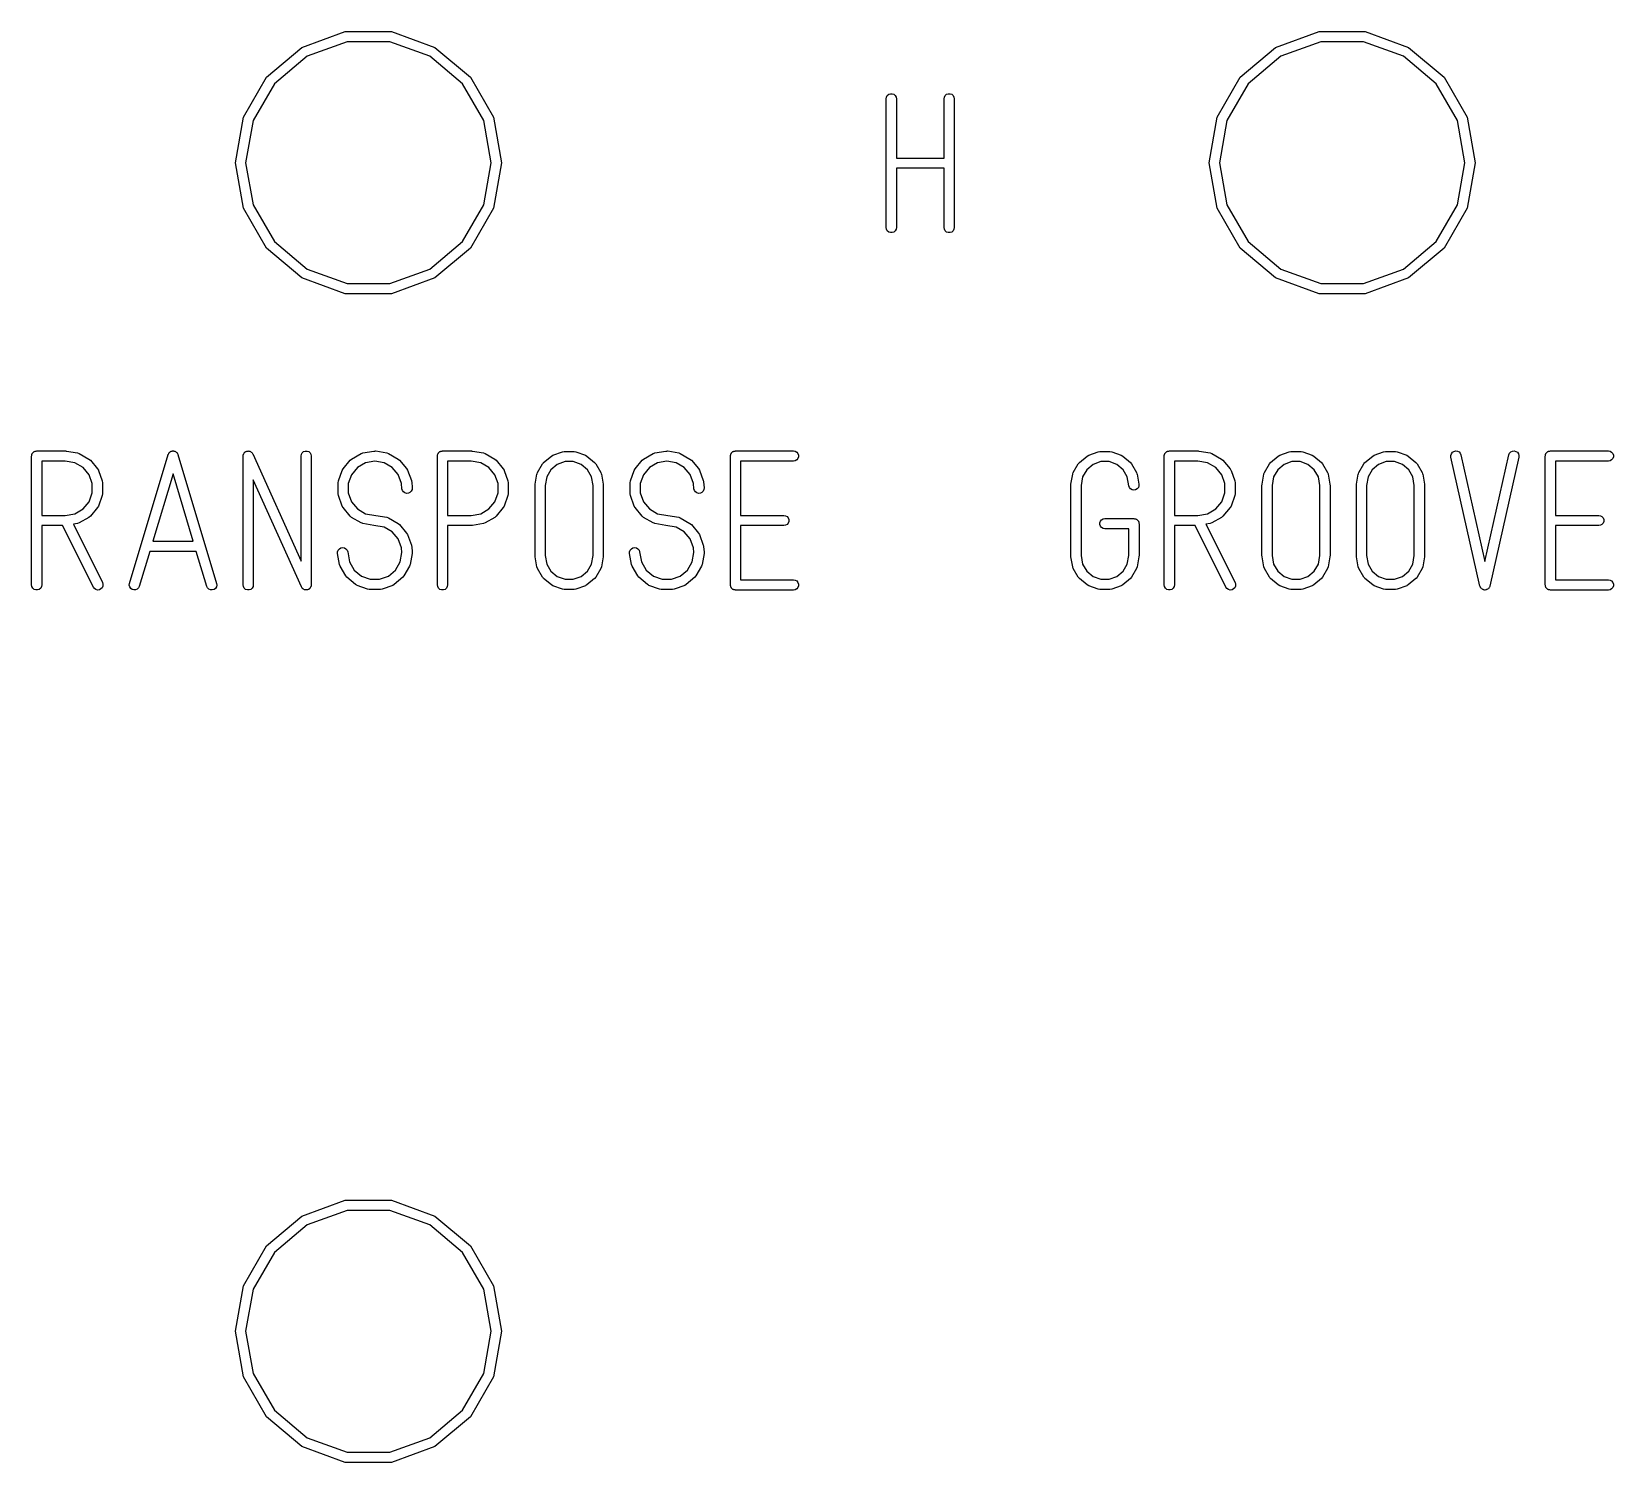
# Model space of a CAD drawing. Extents: x 10 to 493, y -203 to -71.
# Drawn here: x 225.82 to 256.77, y -166.39 to -138.41 of the extents above; entities that cross this region are included whole.
import ezdxf

# ---------------------------------------------------------------- set-up
doc = ezdxf.new("R2010")
doc.units = 0
doc.header["$MEASUREMENT"] = 0
doc.layers.add('BLACK', color=7, linetype='CONTINUOUS')

msp = doc.modelspace()

# ---------------------------------------------------------------- linework, layer by layer
at = {"layer": 'Black'}
for p, q in [((231.109, -138.716), (231.958, -138.407)), ((231.993, -138.604), (231.209, -138.889)), ((231.958, -138.407), (232.862, -138.407)), ((232.827, -138.604), (231.993, -138.604)), ((233.611, -138.889), (232.827, -138.604)), ((232.862, -138.407), (233.711, -138.716)), ((250.159, -138.716), (251.008, -138.407)), ((251.043, -138.604), (250.259, -138.889)), ((251.008, -138.407), (251.912, -138.407)), ((251.877, -138.604), (251.043, -138.604)), ((252.661, -138.889), (251.877, -138.604)), ((251.912, -138.407), (252.761, -138.716)), ((230.416, -139.297), (231.109, -138.716)), ((231.209, -138.889), (230.57, -139.426)), ((234.25, -139.426), (233.611, -138.889)), ((233.711, -138.716), (234.404, -139.297)), ((249.466, -139.297), (250.159, -138.716)), ((250.259, -138.889), (249.62, -139.426)), ((253.3, -139.426), (252.661, -138.889)), ((252.761, -138.716), (253.454, -139.297)), ((229.965, -140.08), (230.416, -139.297)), ((230.57, -139.426), (230.152, -140.148)), ((234.668, -140.148), (234.25, -139.426)), ((234.404, -139.297), (234.855, -140.08)), ((249.015, -140.08), (249.466, -139.297)), ((249.62, -139.426), (249.202, -140.148)), ((253.718, -140.148), (253.3, -139.426)), ((253.454, -139.297), (253.905, -140.08)), ((242.538, -139.72), (242.544, -139.686)), ((242.538, -142.24), (242.538, -139.72)), ((242.544, -139.686), (242.561, -139.656)), ((242.561, -139.656), (242.588, -139.633)), ((242.588, -139.633), (242.621, -139.622)), ((242.621, -139.622), (242.655, -139.622)), ((242.655, -139.622), (242.688, -139.633)), ((242.688, -139.633), (242.715, -139.656)), ((242.715, -139.656), (242.732, -139.686)), ((242.732, -139.686), (242.738, -139.72)), ((242.738, -139.72), (242.738, -140.88)), ((243.672, -139.72), (243.678, -139.686)), ((243.672, -140.88), (243.672, -139.72)), ((243.678, -139.686), (243.695, -139.656)), ((243.695, -139.656), (243.722, -139.633)), ((243.722, -139.633), (243.755, -139.622)), ((243.755, -139.622), (243.789, -139.622)), ((243.789, -139.622), (243.822, -139.633)), ((243.822, -139.633), (243.849, -139.656)), ((243.849, -139.656), (243.866, -139.686)), ((243.866, -139.686), (243.872, -139.72)), ((243.872, -139.72), (243.872, -142.24)), ((229.808, -140.97), (229.965, -140.08)), ((230.152, -140.148), (230.008, -140.97)), ((234.812, -140.97), (234.668, -140.148)), ((234.855, -140.08), (235.012, -140.97)), ((248.858, -140.97), (249.015, -140.08)), ((249.202, -140.148), (249.058, -140.97)), ((253.862, -140.97), (253.718, -140.148)), ((253.905, -140.08), (254.062, -140.97)), ((229.965, -141.86), (229.808, -140.97)), ((230.008, -140.97), (230.152, -141.792)), ((234.668, -141.792), (234.812, -140.97)), ((235.012, -140.97), (234.855, -141.86)), ((242.738, -140.88), (243.672, -140.88)), ((243.672, -141.08), (242.738, -141.08)), ((242.738, -141.08), (242.738, -142.24)), ((243.672, -142.24), (243.672, -141.08)), ((249.015, -141.86), (248.858, -140.97)), ((249.058, -140.97), (249.202, -141.792)), ((253.718, -141.792), (253.862, -140.97)), ((254.062, -140.97), (253.905, -141.86)), ((230.416, -142.643), (229.965, -141.86)), ((230.152, -141.792), (230.57, -142.514)), ((234.25, -142.514), (234.668, -141.792)), ((234.855, -141.86), (234.404, -142.643)), ((249.466, -142.643), (249.015, -141.86)), ((249.202, -141.792), (249.62, -142.514)), ((253.3, -142.514), (253.718, -141.792)), ((253.905, -141.86), (253.454, -142.643)), ((242.544, -142.274), (242.538, -142.24)), ((242.561, -142.304), (242.544, -142.274)), ((242.588, -142.327), (242.561, -142.304)), ((242.621, -142.338), (242.588, -142.327)), ((242.655, -142.338), (242.621, -142.338)), ((242.688, -142.327), (242.655, -142.338)), ((242.715, -142.304), (242.688, -142.327)), ((242.732, -142.274), (242.715, -142.304)), ((242.738, -142.24), (242.732, -142.274)), ((243.678, -142.274), (243.672, -142.24)), ((243.695, -142.304), (243.678, -142.274)), ((243.722, -142.327), (243.695, -142.304)), ((243.755, -142.338), (243.722, -142.327)), ((243.789, -142.338), (243.755, -142.338)), ((243.822, -142.327), (243.789, -142.338)), ((243.849, -142.304), (243.822, -142.327)), ((243.866, -142.274), (243.849, -142.304)), ((243.872, -142.24), (243.866, -142.274)), ((231.109, -143.224), (230.416, -142.643)), ((230.57, -142.514), (231.209, -143.051)), ((233.611, -143.051), (234.25, -142.514)), ((234.404, -142.643), (233.711, -143.224)), ((250.159, -143.224), (249.466, -142.643)), ((249.62, -142.514), (250.259, -143.051)), ((252.661, -143.051), (253.3, -142.514)), ((253.454, -142.643), (252.761, -143.224)), ((231.958, -143.533), (231.109, -143.224)), ((231.209, -143.051), (231.993, -143.336)), ((232.827, -143.336), (233.611, -143.051)), ((233.711, -143.224), (232.862, -143.533)), ((251.008, -143.533), (250.159, -143.224)), ((250.259, -143.051), (251.043, -143.336)), ((251.877, -143.336), (252.661, -143.051)), ((252.761, -143.224), (251.912, -143.533)), ((232.862, -143.533), (231.958, -143.533)), ((231.993, -143.336), (232.827, -143.336)), ((251.912, -143.533), (251.008, -143.533)), ((251.043, -143.336), (251.877, -143.336)), ((225.826, -146.683), (225.827, -146.675)), ((225.827, -146.675), (225.831, -146.667)), ((225.831, -146.667), (225.834, -146.659)), ((225.834, -146.659), (225.84, -146.652)), ((225.84, -146.652), (225.844, -146.645)), ((225.844, -146.645), (225.851, -146.639)), ((225.851, -146.639), (225.857, -146.632)), ((225.857, -146.632), (225.864, -146.628)), ((225.864, -146.628), (225.871, -146.622)), ((225.871, -146.622), (225.879, -146.619)), ((225.879, -146.619), (225.887, -146.615)), ((225.887, -146.615), (225.895, -146.614)), ((225.895, -146.614), (225.904, -146.611)), ((225.904, -146.611), (225.912, -146.611)), ((225.912, -146.611), (225.921, -146.609)), ((225.921, -146.609), (226.488, -146.609)), ((226.488, -146.609), (226.497, -146.611)), ((226.497, -146.611), (226.505, -146.611)), ((226.505, -146.611), (226.721, -146.649)), ((226.721, -146.649), (226.753, -146.66)), ((226.753, -146.66), (226.943, -146.77)), ((228.492, -146.68), (228.495, -146.675)), ((228.495, -146.675), (228.496, -146.669)), ((228.496, -146.669), (228.503, -146.66)), ((228.503, -146.66), (228.508, -146.649)), ((228.508, -146.649), (228.512, -146.645)), ((228.512, -146.645), (228.515, -146.64)), ((228.515, -146.64), (228.525, -146.633)), ((228.525, -146.633), (228.533, -146.625)), ((228.533, -146.625), (228.538, -146.623)), ((228.538, -146.623), (228.543, -146.62)), ((228.543, -146.62), (228.554, -146.616)), ((228.554, -146.616), (228.565, -146.612)), ((228.565, -146.612), (228.571, -146.611)), ((228.571, -146.611), (228.576, -146.61)), ((228.576, -146.61), (228.588, -146.61)), ((228.588, -146.61), (228.6, -146.61)), ((228.6, -146.61), (228.605, -146.611)), ((228.605, -146.611), (228.611, -146.612)), ((228.611, -146.612), (228.622, -146.616)), ((228.622, -146.616), (228.633, -146.62)), ((228.633, -146.62), (228.638, -146.623)), ((228.638, -146.623), (228.643, -146.625)), ((228.643, -146.625), (228.651, -146.633)), ((228.651, -146.633), (228.661, -146.64)), ((228.661, -146.64), (228.664, -146.645)), ((228.664, -146.645), (228.668, -146.649)), ((228.668, -146.649), (228.673, -146.66)), ((228.673, -146.66), (228.68, -146.669)), ((228.68, -146.669), (228.681, -146.675)), ((228.681, -146.675), (228.684, -146.68)), ((229.962, -146.682), (229.963, -146.678)), ((229.963, -146.678), (229.964, -146.675)), ((229.964, -146.675), (229.971, -146.663)), ((229.971, -146.663), (229.977, -146.651)), ((229.977, -146.651), (229.98, -146.648)), ((229.98, -146.648), (229.981, -146.645)), ((229.981, -146.645), (229.992, -146.636)), ((229.992, -146.636), (230.002, -146.626)), ((230.002, -146.626), (230.005, -146.625)), ((230.005, -146.625), (230.008, -146.622)), ((230.008, -146.622), (230.021, -146.618)), ((230.021, -146.618), (230.033, -146.612)), ((230.033, -146.612), (230.037, -146.612)), ((230.037, -146.612), (230.041, -146.611)), ((230.041, -146.611), (230.054, -146.611)), ((230.054, -146.611), (230.068, -146.61)), ((230.068, -146.61), (230.072, -146.611)), ((230.072, -146.611), (230.075, -146.611)), ((230.075, -146.611), (230.088, -146.615)), ((230.088, -146.615), (230.101, -146.619)), ((230.101, -146.619), (230.104, -146.621)), ((230.104, -146.621), (230.108, -146.622)), ((230.108, -146.622), (230.119, -146.631)), ((230.119, -146.631), (230.13, -146.639)), ((230.13, -146.639), (230.132, -146.642)), ((230.132, -146.642), (230.135, -146.645)), ((230.135, -146.645), (230.141, -146.657)), ((230.141, -146.657), (230.149, -146.668)), ((230.149, -146.668), (231.092, -148.763)), ((231.092, -146.709), (231.098, -146.675)), ((231.098, -146.675), (231.115, -146.645)), ((231.115, -146.645), (231.142, -146.622)), ((231.142, -146.622), (231.175, -146.611)), ((231.175, -146.611), (231.209, -146.611)), ((231.209, -146.611), (231.242, -146.622)), ((231.242, -146.622), (231.269, -146.645)), ((231.269, -146.645), (231.286, -146.675)), ((231.286, -146.675), (231.292, -146.709)), ((232.081, -146.77), (232.271, -146.66)), ((232.271, -146.66), (232.287, -146.654)), ((232.287, -146.654), (232.303, -146.649)), ((232.303, -146.649), (232.518, -146.611)), ((232.518, -146.611), (232.518, -146.611)), ((232.518, -146.611), (232.518, -146.611)), ((232.518, -146.611), (232.519, -146.611)), ((232.519, -146.611), (232.535, -146.611)), ((232.535, -146.611), (232.553, -146.61)), ((232.553, -146.61), (232.768, -146.647)), ((232.768, -146.647), (232.8, -146.659)), ((232.8, -146.659), (232.989, -146.767)), ((233.764, -146.683), (233.765, -146.675)), ((233.765, -146.675), (233.769, -146.667)), ((233.769, -146.667), (233.772, -146.659)), ((233.772, -146.659), (233.778, -146.652)), ((233.778, -146.652), (233.782, -146.645)), ((233.782, -146.645), (233.789, -146.639)), ((233.789, -146.639), (233.795, -146.632)), ((233.795, -146.632), (233.802, -146.628)), ((233.802, -146.628), (233.809, -146.622)), ((233.809, -146.622), (233.817, -146.619)), ((233.817, -146.619), (233.825, -146.615)), ((233.825, -146.615), (233.833, -146.614)), ((233.833, -146.614), (233.842, -146.611)), ((233.842, -146.611), (233.85, -146.611)), ((233.85, -146.611), (233.859, -146.609)), ((233.859, -146.609), (234.426, -146.609)), ((234.426, -146.609), (234.435, -146.611)), ((234.435, -146.611), (234.443, -146.611)), ((234.443, -146.611), (234.659, -146.649)), ((234.659, -146.649), (234.691, -146.66)), ((234.691, -146.66), (234.881, -146.77)), ((236.019, -146.691), (236.204, -146.624)), ((236.204, -146.624), (236.239, -146.618)), ((236.239, -146.618), (236.435, -146.618)), ((236.435, -146.618), (236.47, -146.624)), ((236.47, -146.624), (236.655, -146.691)), ((237.793, -146.77), (237.983, -146.66)), ((237.983, -146.66), (237.999, -146.654)), ((237.999, -146.654), (238.015, -146.649)), ((238.015, -146.649), (238.23, -146.611)), ((238.23, -146.611), (238.23, -146.611)), ((238.23, -146.611), (238.23, -146.611)), ((238.23, -146.611), (238.231, -146.611)), ((238.231, -146.611), (238.247, -146.611)), ((238.247, -146.611), (238.265, -146.61)), ((238.265, -146.61), (238.48, -146.647)), ((238.48, -146.647), (238.512, -146.659)), ((238.512, -146.659), (238.701, -146.767)), ((239.497, -146.683), (239.498, -146.675)), ((239.498, -146.675), (239.502, -146.667)), ((239.502, -146.667), (239.505, -146.659)), ((239.505, -146.659), (239.511, -146.652)), ((239.511, -146.652), (239.515, -146.645)), ((239.515, -146.645), (239.522, -146.639)), ((239.522, -146.639), (239.528, -146.632)), ((239.528, -146.632), (239.535, -146.628)), ((239.535, -146.628), (239.542, -146.622)), ((239.542, -146.622), (239.55, -146.619)), ((239.55, -146.619), (239.558, -146.615)), ((239.558, -146.615), (239.566, -146.614)), ((239.566, -146.614), (239.575, -146.611)), ((239.575, -146.611), (239.583, -146.611)), ((239.583, -146.611), (239.592, -146.609)), ((239.592, -146.609), (240.726, -146.609)), ((240.726, -146.609), (240.76, -146.615)), ((240.76, -146.615), (240.79, -146.632)), ((240.79, -146.632), (240.813, -146.659)), ((240.813, -146.659), (240.824, -146.692)), ((246.501, -146.691), (246.686, -146.624)), ((246.686, -146.624), (246.721, -146.618)), ((246.721, -146.618), (246.917, -146.618)), ((246.917, -146.618), (246.952, -146.624)), ((246.952, -146.624), (247.137, -146.691)), ((247.984, -146.683), (247.985, -146.675)), ((247.985, -146.675), (247.989, -146.667)), ((247.989, -146.667), (247.992, -146.659)), ((247.992, -146.659), (247.998, -146.652)), ((247.998, -146.652), (248.002, -146.645)), ((248.002, -146.645), (248.009, -146.639)), ((248.009, -146.639), (248.015, -146.632)), ((248.015, -146.632), (248.022, -146.628)), ((248.022, -146.628), (248.029, -146.622)), ((248.029, -146.622), (248.037, -146.619)), ((248.037, -146.619), (248.045, -146.615)), ((248.045, -146.615), (248.053, -146.614)), ((248.053, -146.614), (248.062, -146.611)), ((248.062, -146.611), (248.07, -146.611)), ((248.07, -146.611), (248.079, -146.609)), ((248.079, -146.609), (248.646, -146.609)), ((248.646, -146.609), (248.655, -146.611)), ((248.655, -146.611), (248.663, -146.611)), ((248.663, -146.611), (248.879, -146.649)), ((248.879, -146.649), (248.911, -146.66)), ((248.911, -146.66), (249.101, -146.77)), ((250.239, -146.691), (250.424, -146.624)), ((250.424, -146.624), (250.459, -146.618)), ((250.459, -146.618), (250.655, -146.618)), ((250.655, -146.618), (250.69, -146.624)), ((250.69, -146.624), (250.875, -146.691)), ((252.087, -146.691), (252.272, -146.624)), ((252.272, -146.624), (252.307, -146.618)), ((252.307, -146.618), (252.503, -146.618)), ((252.503, -146.618), (252.538, -146.624)), ((252.538, -146.624), (252.723, -146.691)), ((253.587, -146.696), (253.597, -146.663)), ((253.597, -146.663), (253.618, -146.635)), ((253.618, -146.635), (253.647, -146.617)), ((253.647, -146.617), (253.681, -146.609)), ((253.681, -146.609), (253.716, -146.614)), ((253.716, -146.614), (253.747, -146.629)), ((253.747, -146.629), (253.77, -146.655)), ((253.77, -146.655), (253.784, -146.687)), ((254.722, -146.687), (254.736, -146.655)), ((254.736, -146.655), (254.759, -146.629)), ((254.759, -146.629), (254.79, -146.614)), ((254.79, -146.614), (254.825, -146.609)), ((254.825, -146.609), (254.859, -146.617)), ((254.859, -146.617), (254.888, -146.635)), ((254.888, -146.635), (254.909, -146.663)), ((254.909, -146.663), (254.919, -146.696)), ((255.439, -146.683), (255.44, -146.675)), ((255.44, -146.675), (255.444, -146.667)), ((255.444, -146.667), (255.447, -146.659)), ((255.447, -146.659), (255.453, -146.652)), ((255.453, -146.652), (255.457, -146.645)), ((255.457, -146.645), (255.464, -146.639)), ((255.464, -146.639), (255.47, -146.632)), ((255.47, -146.632), (255.477, -146.628)), ((255.477, -146.628), (255.484, -146.622)), ((255.484, -146.622), (255.492, -146.619)), ((255.492, -146.619), (255.5, -146.615)), ((255.5, -146.615), (255.508, -146.614)), ((255.508, -146.614), (255.517, -146.611)), ((255.517, -146.611), (255.525, -146.611)), ((255.525, -146.611), (255.534, -146.609)), ((255.534, -146.609), (256.668, -146.609)), ((256.668, -146.609), (256.702, -146.615)), ((256.702, -146.615), (256.732, -146.632)), ((256.732, -146.632), (256.755, -146.659)), ((256.755, -146.659), (256.766, -146.692)), ((225.821, -146.709), (225.823, -146.7)), ((225.821, -149.229), (225.821, -146.709)), ((225.823, -146.692), (225.826, -146.683)), ((225.823, -146.7), (225.823, -146.692)), ((226.021, -146.809), (226.021, -147.869)), ((226.479, -146.809), (226.021, -146.809)), ((226.669, -146.842), (226.479, -146.809)), ((226.828, -146.934), (226.669, -146.842)), ((226.946, -147.075), (226.828, -146.934)), ((226.943, -146.77), (226.97, -146.792)), ((226.97, -146.792), (227.11, -146.96)), ((227.11, -146.96), (227.127, -146.988)), ((227.127, -146.988), (227.128, -146.99)), ((227.736, -149.2), (228.492, -146.68)), ((228.684, -146.68), (229.44, -149.2)), ((229.958, -146.709), (229.96, -146.695)), ((229.958, -149.229), (229.958, -146.709)), ((229.96, -146.695), (229.962, -146.682)), ((231.092, -148.763), (231.092, -146.709)), ((231.292, -146.709), (231.292, -149.229)), ((231.896, -146.99), (231.914, -146.96)), ((231.914, -146.96), (232.054, -146.792)), ((232.054, -146.792), (232.081, -146.77)), ((232.196, -146.934), (232.078, -147.075)), ((232.355, -146.842), (232.196, -146.934)), ((232.536, -146.81), (232.355, -146.842)), ((232.716, -146.841), (232.536, -146.81)), ((232.875, -146.932), (232.716, -146.841)), ((232.993, -147.071), (232.875, -146.932)), ((232.989, -146.767), (233.016, -146.789)), ((233.016, -146.789), (233.157, -146.955)), ((233.157, -146.955), (233.174, -146.985)), ((233.174, -146.985), (233.25, -147.189)), ((233.759, -146.709), (233.761, -146.7)), ((233.759, -149.229), (233.759, -146.709)), ((233.761, -146.692), (233.764, -146.683)), ((233.761, -146.7), (233.761, -146.692)), ((233.959, -146.809), (233.959, -147.869)), ((234.417, -146.809), (233.959, -146.809)), ((234.607, -146.842), (234.417, -146.809)), ((234.766, -146.934), (234.607, -146.842)), ((234.884, -147.075), (234.766, -146.934)), ((234.881, -146.77), (234.908, -146.792)), ((234.908, -146.792), (235.048, -146.96)), ((235.048, -146.96), (235.065, -146.988)), ((235.065, -146.988), (235.066, -146.99)), ((235.718, -147.032), (235.816, -146.862)), ((235.816, -146.862), (235.832, -146.842)), ((235.832, -146.842), (235.838, -146.835)), ((235.838, -146.835), (235.989, -146.708)), ((235.98, -146.977), (235.9, -147.117)), ((236.104, -146.873), (235.98, -146.977)), ((235.989, -146.708), (236.019, -146.691)), ((236.256, -146.818), (236.104, -146.873)), ((236.418, -146.818), (236.256, -146.818)), ((236.57, -146.873), (236.418, -146.818)), ((236.694, -146.977), (236.57, -146.873)), ((236.655, -146.691), (236.656, -146.692)), ((236.656, -146.692), (236.685, -146.708)), ((236.685, -146.708), (236.836, -146.835)), ((236.774, -147.117), (236.694, -146.977)), ((236.836, -146.835), (236.836, -146.835)), ((236.836, -146.835), (236.858, -146.862)), ((236.858, -146.862), (236.956, -147.032)), ((237.608, -146.99), (237.626, -146.96)), ((237.626, -146.96), (237.766, -146.792)), ((237.766, -146.792), (237.793, -146.77)), ((237.908, -146.934), (237.79, -147.075)), ((238.067, -146.842), (237.908, -146.934)), ((238.248, -146.81), (238.067, -146.842)), ((238.428, -146.841), (238.248, -146.81)), ((238.587, -146.932), (238.428, -146.841)), ((238.705, -147.071), (238.587, -146.932)), ((238.701, -146.767), (238.728, -146.789)), ((238.728, -146.789), (238.869, -146.955)), ((238.869, -146.955), (238.886, -146.985)), ((238.886, -146.985), (238.962, -147.189)), ((239.492, -146.709), (239.494, -146.7)), ((239.492, -149.229), (239.492, -146.709)), ((239.494, -146.692), (239.497, -146.683)), ((239.494, -146.7), (239.494, -146.692)), ((240.726, -146.809), (239.692, -146.809)), ((239.692, -146.809), (239.692, -147.869)), ((240.76, -146.803), (240.726, -146.809)), ((240.79, -146.786), (240.76, -146.803)), ((240.813, -146.759), (240.79, -146.786)), ((240.824, -146.726), (240.813, -146.759)), ((240.824, -146.692), (240.824, -146.726)), ((246.2, -147.032), (246.298, -146.862)), ((246.298, -146.862), (246.314, -146.842)), ((246.314, -146.842), (246.32, -146.835)), ((246.32, -146.835), (246.471, -146.708)), ((246.462, -146.977), (246.382, -147.117)), ((246.586, -146.873), (246.462, -146.977)), ((246.471, -146.708), (246.501, -146.691)), ((246.738, -146.818), (246.586, -146.873)), ((246.9, -146.818), (246.738, -146.818)), ((247.052, -146.873), (246.9, -146.818)), ((247.176, -146.977), (247.052, -146.873)), ((247.137, -146.691), (247.138, -146.692)), ((247.138, -146.692), (247.167, -146.708)), ((247.167, -146.708), (247.318, -146.835)), ((247.256, -147.117), (247.176, -146.977)), ((247.318, -146.835), (247.318, -146.835)), ((247.318, -146.835), (247.34, -146.862)), ((247.34, -146.862), (247.438, -147.032)), ((247.979, -146.709), (247.981, -146.7)), ((247.979, -149.229), (247.979, -146.709)), ((247.981, -146.692), (247.984, -146.683)), ((247.981, -146.7), (247.981, -146.692)), ((248.179, -146.809), (248.179, -147.869)), ((248.637, -146.809), (248.179, -146.809)), ((248.827, -146.842), (248.637, -146.809)), ((248.986, -146.934), (248.827, -146.842)), ((249.104, -147.075), (248.986, -146.934)), ((249.101, -146.77), (249.128, -146.792)), ((249.128, -146.792), (249.268, -146.96)), ((249.268, -146.96), (249.285, -146.988)), ((249.285, -146.988), (249.286, -146.99)), ((249.938, -147.032), (250.036, -146.862)), ((250.036, -146.862), (250.052, -146.842)), ((250.052, -146.842), (250.058, -146.835)), ((250.058, -146.835), (250.209, -146.708)), ((250.2, -146.977), (250.12, -147.117)), ((250.324, -146.873), (250.2, -146.977)), ((250.209, -146.708), (250.239, -146.691)), ((250.476, -146.818), (250.324, -146.873)), ((250.638, -146.818), (250.476, -146.818)), ((250.79, -146.873), (250.638, -146.818)), ((250.914, -146.977), (250.79, -146.873)), ((250.875, -146.691), (250.876, -146.692)), ((250.876, -146.692), (250.905, -146.708)), ((250.905, -146.708), (251.056, -146.835)), ((250.994, -147.117), (250.914, -146.977)), ((251.056, -146.835), (251.056, -146.835)), ((251.056, -146.835), (251.078, -146.862)), ((251.078, -146.862), (251.176, -147.032)), ((251.786, -147.032), (251.884, -146.862)), ((251.884, -146.862), (251.9, -146.842)), ((251.9, -146.842), (251.906, -146.835)), ((251.906, -146.835), (252.057, -146.708)), ((252.048, -146.977), (251.968, -147.117)), ((252.172, -146.873), (252.048, -146.977)), ((252.057, -146.708), (252.087, -146.691)), ((252.324, -146.818), (252.172, -146.873)), ((252.486, -146.818), (252.324, -146.818)), ((252.638, -146.873), (252.486, -146.818)), ((252.762, -146.977), (252.638, -146.873)), ((252.723, -146.691), (252.724, -146.692)), ((252.724, -146.692), (252.753, -146.708)), ((252.753, -146.708), (252.904, -146.835)), ((252.842, -147.117), (252.762, -146.977)), ((252.904, -146.835), (252.904, -146.835)), ((252.904, -146.835), (252.926, -146.862)), ((252.926, -146.862), (253.024, -147.032)), ((253.588, -146.731), (253.587, -146.696)), ((254.155, -149.251), (253.588, -146.731)), ((253.784, -146.687), (254.253, -148.773)), ((254.253, -148.773), (254.722, -146.687)), ((254.918, -146.731), (254.351, -149.251)), ((254.919, -146.696), (254.918, -146.731)), ((255.434, -146.709), (255.436, -146.7)), ((255.434, -149.229), (255.434, -146.709)), ((255.436, -146.692), (255.439, -146.683)), ((255.436, -146.7), (255.436, -146.692)), ((256.668, -146.809), (255.634, -146.809)), ((255.634, -146.809), (255.634, -147.869)), ((256.702, -146.803), (256.668, -146.809)), ((256.732, -146.786), (256.702, -146.803)), ((256.755, -146.759), (256.732, -146.786)), ((256.766, -146.726), (256.755, -146.759)), ((256.766, -146.692), (256.766, -146.726)), ((227.008, -147.247), (226.946, -147.075)), ((227.008, -147.431), (227.008, -147.247)), ((227.128, -146.99), (227.202, -147.195)), ((227.202, -147.195), (227.208, -147.23)), ((227.208, -147.23), (227.208, -147.448)), ((228.588, -147.057), (228.193, -148.373)), ((228.983, -148.373), (228.588, -147.057)), ((231.101, -149.27), (230.158, -147.175)), ((230.158, -147.175), (230.158, -149.229)), ((231.816, -147.23), (231.822, -147.195)), ((231.816, -147.448), (231.816, -147.23)), ((231.822, -147.195), (231.896, -146.99)), ((232.078, -147.075), (232.016, -147.247)), ((232.016, -147.247), (232.016, -147.431)), ((233.058, -147.246), (232.993, -147.071)), ((233.066, -147.348), (233.058, -147.246)), ((233.25, -147.189), (233.252, -147.203)), ((233.252, -147.203), (233.256, -147.215)), ((233.256, -147.215), (233.266, -147.33)), ((234.946, -147.247), (234.884, -147.075)), ((234.946, -147.431), (234.946, -147.247)), ((235.066, -146.99), (235.14, -147.195)), ((235.14, -147.195), (235.146, -147.23)), ((235.146, -147.23), (235.146, -147.448)), ((235.67, -147.276), (235.672, -147.267)), ((235.67, -148.662), (235.67, -147.276)), ((235.672, -147.259), (235.706, -147.065)), ((235.672, -147.267), (235.672, -147.259)), ((235.706, -147.065), (235.71, -147.054)), ((235.71, -147.054), (235.718, -147.032)), ((235.9, -147.117), (235.87, -147.285)), ((235.87, -147.285), (235.87, -148.653)), ((236.804, -147.285), (236.774, -147.117)), ((236.804, -148.653), (236.804, -147.285)), ((236.956, -147.032), (236.964, -147.054)), ((236.964, -147.054), (236.968, -147.065)), ((236.968, -147.065), (237.002, -147.259)), ((237.002, -147.259), (237.002, -147.267)), ((237.002, -147.267), (237.004, -147.276)), ((237.004, -147.276), (237.004, -148.662)), ((237.528, -147.23), (237.534, -147.195)), ((237.528, -147.448), (237.528, -147.23)), ((237.534, -147.195), (237.608, -146.99)), ((237.79, -147.075), (237.728, -147.247)), ((237.728, -147.247), (237.728, -147.431)), ((238.77, -147.246), (238.705, -147.071)), ((238.778, -147.348), (238.77, -147.246)), ((238.962, -147.189), (238.964, -147.203)), ((238.964, -147.203), (238.968, -147.215)), ((238.968, -147.215), (238.978, -147.33)), ((246.152, -147.276), (246.154, -147.267)), ((246.152, -148.662), (246.152, -147.276)), ((246.154, -147.259), (246.188, -147.065)), ((246.154, -147.267), (246.154, -147.259)), ((246.188, -147.065), (246.192, -147.054)), ((246.192, -147.054), (246.2, -147.032)), ((246.382, -147.117), (246.352, -147.285)), ((246.352, -147.285), (246.352, -148.653)), ((247.288, -147.293), (247.256, -147.117)), ((247.299, -147.326), (247.288, -147.293)), ((247.438, -147.032), (247.446, -147.054)), ((247.446, -147.054), (247.45, -147.065)), ((247.45, -147.065), (247.484, -147.259)), ((247.484, -147.293), (247.473, -147.326)), ((247.484, -147.259), (247.484, -147.293)), ((249.166, -147.247), (249.104, -147.075)), ((249.166, -147.431), (249.166, -147.247)), ((249.286, -146.99), (249.36, -147.195)), ((249.36, -147.195), (249.366, -147.23)), ((249.366, -147.23), (249.366, -147.448)), ((249.89, -147.276), (249.892, -147.267)), ((249.89, -148.662), (249.89, -147.276)), ((249.892, -147.259), (249.926, -147.065)), ((249.892, -147.267), (249.892, -147.259)), ((249.926, -147.065), (249.93, -147.054)), ((249.93, -147.054), (249.938, -147.032)), ((250.12, -147.117), (250.09, -147.285)), ((250.09, -147.285), (250.09, -148.653)), ((251.024, -147.285), (250.994, -147.117)), ((251.024, -148.653), (251.024, -147.285)), ((251.176, -147.032), (251.184, -147.054)), ((251.184, -147.054), (251.188, -147.065)), ((251.188, -147.065), (251.222, -147.259)), ((251.222, -147.259), (251.222, -147.267)), ((251.222, -147.267), (251.224, -147.276)), ((251.224, -147.276), (251.224, -148.662)), ((251.738, -147.276), (251.74, -147.267)), ((251.738, -148.662), (251.738, -147.276)), ((251.74, -147.259), (251.774, -147.065)), ((251.74, -147.267), (251.74, -147.259)), ((251.774, -147.065), (251.778, -147.054)), ((251.778, -147.054), (251.786, -147.032)), ((251.968, -147.117), (251.938, -147.285)), ((251.938, -147.285), (251.938, -148.653)), ((252.872, -147.285), (252.842, -147.117)), ((252.872, -148.653), (252.872, -147.285)), ((253.024, -147.032), (253.032, -147.054)), ((253.032, -147.054), (253.036, -147.065)), ((253.036, -147.065), (253.07, -147.259)), ((253.07, -147.259), (253.07, -147.267)), ((253.07, -147.267), (253.072, -147.276)), ((253.072, -147.276), (253.072, -148.662)), ((226.828, -147.744), (226.946, -147.603)), ((226.946, -147.603), (227.008, -147.431)), ((227.202, -147.483), (227.128, -147.688)), ((227.208, -147.448), (227.202, -147.483)), ((231.822, -147.483), (231.816, -147.448)), ((231.896, -147.688), (231.822, -147.483)), ((232.016, -147.431), (232.078, -147.603)), ((232.078, -147.603), (232.196, -147.744)), ((233.075, -147.381), (233.066, -147.348)), ((233.095, -147.41), (233.075, -147.381)), ((233.124, -147.43), (233.095, -147.41)), ((233.157, -147.439), (233.124, -147.43)), ((233.192, -147.436), (233.157, -147.439)), ((233.223, -147.421), (233.192, -147.436)), ((233.248, -147.396), (233.223, -147.421)), ((233.263, -147.365), (233.248, -147.396)), ((233.266, -147.33), (233.263, -147.365)), ((234.766, -147.744), (234.884, -147.603)), ((234.884, -147.603), (234.946, -147.431)), ((235.14, -147.483), (235.066, -147.688)), ((235.146, -147.448), (235.14, -147.483)), ((237.534, -147.483), (237.528, -147.448)), ((237.608, -147.688), (237.534, -147.483)), ((237.728, -147.431), (237.79, -147.603)), ((237.79, -147.603), (237.908, -147.744)), ((238.787, -147.381), (238.778, -147.348)), ((238.807, -147.41), (238.787, -147.381)), ((238.836, -147.43), (238.807, -147.41)), ((238.869, -147.439), (238.836, -147.43)), ((238.904, -147.436), (238.869, -147.439)), ((238.935, -147.421), (238.904, -147.436)), ((238.96, -147.396), (238.935, -147.421)), ((238.975, -147.365), (238.96, -147.396)), ((238.978, -147.33), (238.975, -147.365)), ((247.322, -147.353), (247.299, -147.326)), ((247.352, -147.37), (247.322, -147.353)), ((247.386, -147.376), (247.352, -147.37)), ((247.42, -147.37), (247.386, -147.376)), ((247.45, -147.353), (247.42, -147.37)), ((247.473, -147.326), (247.45, -147.353)), ((248.986, -147.744), (249.104, -147.603)), ((249.104, -147.603), (249.166, -147.431)), ((249.36, -147.483), (249.286, -147.688)), ((249.366, -147.448), (249.36, -147.483)), ((226.021, -147.869), (226.479, -147.869)), ((226.479, -147.869), (226.669, -147.836)), ((226.669, -147.836), (226.828, -147.744)), ((226.943, -147.908), (226.753, -148.018)), ((226.97, -147.886), (226.943, -147.908)), ((227.11, -147.718), (226.97, -147.886)), ((227.128, -147.688), (227.11, -147.718)), ((231.914, -147.718), (231.896, -147.688)), ((232.054, -147.886), (231.914, -147.718)), ((232.081, -147.908), (232.054, -147.886)), ((232.271, -148.018), (232.081, -147.908)), ((232.196, -147.744), (232.355, -147.836)), ((232.355, -147.836), (232.553, -147.87)), ((232.553, -147.87), (232.553, -147.87)), ((232.553, -147.87), (232.768, -147.907)), ((232.768, -147.907), (232.8, -147.919)), ((233.959, -147.869), (234.417, -147.869)), ((234.417, -147.869), (234.607, -147.836)), ((234.607, -147.836), (234.766, -147.744)), ((234.881, -147.908), (234.691, -148.018)), ((234.908, -147.886), (234.881, -147.908)), ((235.048, -147.718), (234.908, -147.886)), ((235.066, -147.688), (235.048, -147.718)), ((237.626, -147.718), (237.608, -147.688)), ((237.766, -147.886), (237.626, -147.718)), ((237.793, -147.908), (237.766, -147.886)), ((237.983, -148.018), (237.793, -147.908)), ((237.908, -147.744), (238.067, -147.836)), ((238.067, -147.836), (238.265, -147.87)), ((238.265, -147.87), (238.265, -147.87)), ((238.265, -147.87), (238.48, -147.907)), ((238.48, -147.907), (238.512, -147.919)), ((239.692, -147.869), (240.537, -147.869)), ((240.537, -147.869), (240.571, -147.875)), ((240.571, -147.875), (240.601, -147.892)), ((240.601, -147.892), (240.624, -147.919)), ((248.179, -147.869), (248.637, -147.869)), ((248.637, -147.869), (248.827, -147.836)), ((248.827, -147.836), (248.986, -147.744)), ((249.101, -147.908), (248.911, -148.018)), ((249.128, -147.886), (249.101, -147.908)), ((249.268, -147.718), (249.128, -147.886)), ((249.286, -147.688), (249.268, -147.718)), ((255.634, -147.869), (256.479, -147.869)), ((256.479, -147.869), (256.513, -147.875)), ((256.513, -147.875), (256.543, -147.892)), ((256.543, -147.892), (256.566, -147.919)), ((226.426, -148.069), (226.021, -148.069)), ((226.021, -148.069), (226.021, -149.229)), ((227.029, -149.274), (226.426, -148.069)), ((226.721, -148.029), (226.637, -148.044)), ((226.637, -148.044), (227.207, -149.184)), ((226.753, -148.018), (226.721, -148.029)), ((232.287, -148.024), (232.271, -148.018)), ((232.303, -148.029), (232.287, -148.024)), ((232.519, -148.067), (232.303, -148.029)), ((232.519, -148.068), (232.519, -148.067)), ((232.519, -148.067), (232.519, -148.067)), ((232.716, -148.101), (232.519, -148.068)), ((232.875, -148.192), (232.716, -148.101)), ((232.8, -147.919), (232.989, -148.027)), ((232.993, -148.331), (232.875, -148.192)), ((232.989, -148.027), (233.016, -148.049)), ((233.016, -148.049), (233.157, -148.215)), ((233.157, -148.215), (233.174, -148.245)), ((234.426, -148.069), (233.959, -148.069)), ((233.959, -148.069), (233.959, -149.229)), ((234.435, -148.067), (234.426, -148.069)), ((234.443, -148.067), (234.435, -148.067)), ((234.659, -148.029), (234.443, -148.067)), ((234.691, -148.018), (234.659, -148.029)), ((237.999, -148.024), (237.983, -148.018)), ((238.015, -148.029), (237.999, -148.024)), ((238.231, -148.067), (238.015, -148.029)), ((238.231, -148.068), (238.231, -148.067)), ((238.231, -148.067), (238.231, -148.067)), ((238.428, -148.101), (238.231, -148.068)), ((238.587, -148.192), (238.428, -148.101)), ((238.512, -147.919), (238.701, -148.027)), ((238.705, -148.331), (238.587, -148.192)), ((238.701, -148.027), (238.728, -148.049)), ((238.728, -148.049), (238.869, -148.215)), ((238.869, -148.215), (238.886, -148.245)), ((240.537, -148.069), (239.692, -148.069)), ((239.692, -148.069), (239.692, -149.129)), ((240.571, -148.063), (240.537, -148.069)), ((240.601, -148.046), (240.571, -148.063)), ((240.624, -148.019), (240.601, -148.046)), ((240.624, -147.919), (240.635, -147.952)), ((240.635, -147.986), (240.624, -148.019)), ((240.635, -147.952), (240.635, -147.986)), ((246.721, -148.015), (246.732, -147.982)), ((246.721, -148.049), (246.721, -148.015)), ((246.732, -148.082), (246.721, -148.049)), ((246.732, -147.982), (246.755, -147.955)), ((246.755, -148.109), (246.732, -148.082)), ((246.755, -147.955), (246.785, -147.938)), ((246.785, -148.126), (246.755, -148.109)), ((246.785, -147.938), (246.819, -147.932)), ((246.819, -148.132), (246.785, -148.126)), ((246.819, -147.932), (247.386, -147.932)), ((247.286, -148.132), (246.819, -148.132)), ((247.286, -148.653), (247.286, -148.132)), ((247.386, -147.932), (247.395, -147.934)), ((247.395, -147.934), (247.403, -147.934)), ((247.403, -147.934), (247.412, -147.937)), ((247.412, -147.937), (247.42, -147.938)), ((247.42, -147.938), (247.428, -147.942)), ((247.428, -147.942), (247.436, -147.945)), ((247.436, -147.945), (247.443, -147.951)), ((247.443, -147.951), (247.45, -147.955)), ((247.45, -147.955), (247.456, -147.962)), ((247.456, -147.962), (247.463, -147.968)), ((247.463, -147.968), (247.467, -147.975)), ((247.467, -147.975), (247.473, -147.982)), ((247.473, -147.982), (247.476, -147.99)), ((247.476, -147.99), (247.48, -147.998)), ((247.48, -147.998), (247.481, -148.006)), ((247.481, -148.006), (247.484, -148.015)), ((247.484, -148.015), (247.484, -148.023)), ((247.484, -148.023), (247.486, -148.032)), ((247.486, -148.032), (247.486, -148.662)), ((248.584, -148.069), (248.179, -148.069)), ((248.179, -148.069), (248.179, -149.229)), ((249.187, -149.274), (248.584, -148.069)), ((248.879, -148.029), (248.795, -148.044)), ((248.795, -148.044), (249.365, -149.184)), ((248.911, -148.018), (248.879, -148.029)), ((256.479, -148.069), (255.634, -148.069)), ((255.634, -148.069), (255.634, -149.129)), ((256.513, -148.063), (256.479, -148.069)), ((256.543, -148.046), (256.513, -148.063)), ((256.566, -148.019), (256.543, -148.046)), ((256.566, -147.919), (256.577, -147.952)), ((256.577, -147.986), (256.566, -148.019)), ((256.577, -147.952), (256.577, -147.986)), ((228.193, -148.373), (228.983, -148.373)), ((231.819, -148.549), (231.842, -148.522)), ((231.842, -148.522), (231.872, -148.505)), ((231.872, -148.505), (231.906, -148.499)), ((231.906, -148.499), (231.94, -148.505)), ((231.94, -148.505), (231.97, -148.522)), ((231.97, -148.522), (231.993, -148.549)), ((233.058, -148.506), (232.993, -148.331)), ((233.065, -148.595), (233.058, -148.506)), ((233.174, -148.245), (233.25, -148.45)), ((233.25, -148.45), (233.252, -148.463)), ((233.252, -148.463), (233.256, -148.475)), ((233.256, -148.475), (233.266, -148.59)), ((237.531, -148.549), (237.554, -148.522)), ((237.554, -148.522), (237.584, -148.505)), ((237.584, -148.505), (237.618, -148.499)), ((237.618, -148.499), (237.652, -148.505)), ((237.652, -148.505), (237.682, -148.522)), ((237.682, -148.522), (237.705, -148.549)), ((238.77, -148.506), (238.705, -148.331)), ((238.777, -148.595), (238.77, -148.506)), ((238.886, -148.245), (238.962, -148.45)), ((238.962, -148.45), (238.964, -148.463)), ((238.964, -148.463), (238.968, -148.475)), ((238.968, -148.475), (238.978, -148.59)), ((228.133, -148.573), (227.928, -149.258)), ((229.043, -148.573), (228.133, -148.573)), ((229.248, -149.258), (229.043, -148.573)), ((231.808, -148.582), (231.819, -148.549)), ((231.808, -148.616), (231.808, -148.582)), ((231.846, -148.832), (231.808, -148.616)), ((231.857, -148.864), (231.846, -148.832)), ((231.993, -148.549), (232.004, -148.582)), ((232.004, -148.582), (232.039, -148.78)), ((232.039, -148.78), (232.131, -148.939)), ((232.941, -148.939), (233.033, -148.78)), ((233.033, -148.78), (233.065, -148.595)), ((233.226, -148.832), (233.221, -148.846)), ((233.264, -148.616), (233.226, -148.832)), ((233.266, -148.59), (233.264, -148.603)), ((233.264, -148.603), (233.264, -148.616)), ((235.672, -148.671), (235.67, -148.662)), ((235.672, -148.679), (235.672, -148.671)), ((235.706, -148.873), (235.672, -148.679)), ((235.87, -148.653), (235.9, -148.821)), ((235.9, -148.821), (235.98, -148.961)), ((236.694, -148.961), (236.774, -148.821)), ((236.774, -148.821), (236.804, -148.653)), ((237.002, -148.679), (236.968, -148.873)), ((237.004, -148.662), (237.002, -148.671)), ((237.002, -148.671), (237.002, -148.679)), ((237.52, -148.582), (237.531, -148.549)), ((237.52, -148.616), (237.52, -148.582)), ((237.558, -148.832), (237.52, -148.616)), ((237.569, -148.864), (237.558, -148.832)), ((237.705, -148.549), (237.716, -148.582)), ((237.716, -148.582), (237.751, -148.78)), ((237.751, -148.78), (237.843, -148.939)), ((238.653, -148.939), (238.745, -148.78)), ((238.745, -148.78), (238.777, -148.595)), ((238.938, -148.832), (238.933, -148.846)), ((238.976, -148.616), (238.938, -148.832)), ((238.978, -148.59), (238.976, -148.603)), ((238.976, -148.603), (238.976, -148.616)), ((246.154, -148.671), (246.152, -148.662)), ((246.154, -148.679), (246.154, -148.671)), ((246.188, -148.873), (246.154, -148.679)), ((246.352, -148.653), (246.382, -148.821)), ((246.382, -148.821), (246.462, -148.961)), ((247.176, -148.961), (247.256, -148.821)), ((247.256, -148.821), (247.286, -148.653)), ((247.484, -148.679), (247.45, -148.873)), ((247.486, -148.662), (247.484, -148.671)), ((247.484, -148.671), (247.484, -148.679)), ((249.892, -148.671), (249.89, -148.662)), ((249.892, -148.679), (249.892, -148.671)), ((249.926, -148.873), (249.892, -148.679)), ((250.09, -148.653), (250.12, -148.821)), ((250.12, -148.821), (250.2, -148.961)), ((250.914, -148.961), (250.994, -148.821)), ((250.994, -148.821), (251.024, -148.653)), ((251.222, -148.679), (251.188, -148.873)), ((251.224, -148.662), (251.222, -148.671)), ((251.222, -148.671), (251.222, -148.679)), ((251.74, -148.671), (251.738, -148.662)), ((251.74, -148.679), (251.74, -148.671)), ((251.774, -148.873), (251.74, -148.679)), ((251.938, -148.653), (251.968, -148.821)), ((251.968, -148.821), (252.048, -148.961)), ((252.762, -148.961), (252.842, -148.821)), ((252.842, -148.821), (252.872, -148.653)), ((253.07, -148.679), (253.036, -148.873)), ((253.072, -148.662), (253.07, -148.671)), ((253.07, -148.671), (253.07, -148.679)), ((231.967, -149.054), (231.857, -148.864)), ((231.988, -149.079), (231.967, -149.054)), ((231.989, -149.081), (231.988, -149.079)), ((232.157, -149.221), (231.989, -149.081)), ((232.131, -148.939), (232.272, -149.057)), ((232.272, -149.057), (232.444, -149.119)), ((232.444, -149.119), (232.628, -149.119)), ((232.628, -149.119), (232.8, -149.057)), ((232.8, -149.057), (232.941, -148.939)), ((233.083, -149.081), (232.915, -149.221)), ((233.105, -149.054), (233.083, -149.081)), ((233.215, -148.864), (233.105, -149.054)), ((233.221, -148.846), (233.215, -148.864)), ((235.718, -148.906), (235.706, -148.873)), ((235.816, -149.076), (235.718, -148.906)), ((235.828, -149.091), (235.816, -149.076)), ((235.838, -149.103), (235.828, -149.091)), ((235.989, -149.23), (235.838, -149.103)), ((235.98, -148.961), (236.104, -149.065)), ((236.104, -149.065), (236.256, -149.12)), ((236.256, -149.12), (236.418, -149.12)), ((236.418, -149.12), (236.57, -149.065)), ((236.57, -149.065), (236.694, -148.961)), ((236.836, -149.103), (236.685, -149.23)), ((236.838, -149.101), (236.836, -149.103)), ((236.858, -149.076), (236.838, -149.101)), ((236.956, -148.906), (236.858, -149.076)), ((236.968, -148.873), (236.956, -148.906)), ((237.679, -149.054), (237.569, -148.864)), ((237.7, -149.079), (237.679, -149.054)), ((237.701, -149.081), (237.7, -149.079)), ((237.869, -149.221), (237.701, -149.081)), ((237.843, -148.939), (237.984, -149.057)), ((237.984, -149.057), (238.156, -149.119)), ((238.156, -149.119), (238.34, -149.119)), ((238.34, -149.119), (238.512, -149.057)), ((238.512, -149.057), (238.653, -148.939)), ((238.795, -149.081), (238.627, -149.221)), ((238.817, -149.054), (238.795, -149.081)), ((238.927, -148.864), (238.817, -149.054)), ((238.933, -148.846), (238.927, -148.864)), ((239.692, -149.129), (240.726, -149.129)), ((240.726, -149.129), (240.76, -149.135)), ((240.76, -149.135), (240.79, -149.152)), ((240.79, -149.152), (240.813, -149.179)), ((246.2, -148.906), (246.188, -148.873)), ((246.298, -149.076), (246.2, -148.906)), ((246.31, -149.091), (246.298, -149.076)), ((246.32, -149.103), (246.31, -149.091)), ((246.471, -149.23), (246.32, -149.103)), ((246.462, -148.961), (246.586, -149.065)), ((246.586, -149.065), (246.738, -149.12)), ((246.738, -149.12), (246.9, -149.12)), ((246.9, -149.12), (247.052, -149.065)), ((247.052, -149.065), (247.176, -148.961)), ((247.318, -149.103), (247.167, -149.23)), ((247.32, -149.101), (247.318, -149.103)), ((247.34, -149.076), (247.32, -149.101)), ((247.438, -148.906), (247.34, -149.076)), ((247.45, -148.873), (247.438, -148.906)), ((249.938, -148.906), (249.926, -148.873)), ((250.036, -149.076), (249.938, -148.906)), ((250.048, -149.091), (250.036, -149.076)), ((250.058, -149.103), (250.048, -149.091)), ((250.209, -149.23), (250.058, -149.103)), ((250.2, -148.961), (250.324, -149.065)), ((250.324, -149.065), (250.476, -149.12)), ((250.476, -149.12), (250.638, -149.12)), ((250.638, -149.12), (250.79, -149.065)), ((250.79, -149.065), (250.914, -148.961)), ((251.056, -149.103), (250.905, -149.23)), ((251.058, -149.101), (251.056, -149.103)), ((251.078, -149.076), (251.058, -149.101)), ((251.176, -148.906), (251.078, -149.076)), ((251.188, -148.873), (251.176, -148.906)), ((251.786, -148.906), (251.774, -148.873)), ((251.884, -149.076), (251.786, -148.906)), ((251.896, -149.091), (251.884, -149.076)), ((251.906, -149.103), (251.896, -149.091)), ((252.057, -149.23), (251.906, -149.103)), ((252.048, -148.961), (252.172, -149.065)), ((252.172, -149.065), (252.324, -149.12)), ((252.324, -149.12), (252.486, -149.12)), ((252.486, -149.12), (252.638, -149.065)), ((252.638, -149.065), (252.762, -148.961)), ((252.904, -149.103), (252.753, -149.23)), ((252.906, -149.101), (252.904, -149.103)), ((252.926, -149.076), (252.906, -149.101)), ((253.024, -148.906), (252.926, -149.076)), ((253.036, -148.873), (253.024, -148.906)), ((255.634, -149.129), (256.668, -149.129)), ((256.668, -149.129), (256.702, -149.135)), ((256.702, -149.135), (256.732, -149.152)), ((256.732, -149.152), (256.755, -149.179)), ((225.827, -149.263), (225.821, -149.229)), ((225.844, -149.293), (225.827, -149.263)), ((225.871, -149.316), (225.844, -149.293)), ((225.904, -149.327), (225.871, -149.316)), ((225.938, -149.327), (225.904, -149.327)), ((225.971, -149.316), (225.938, -149.327)), ((225.998, -149.293), (225.971, -149.316)), ((226.015, -149.263), (225.998, -149.293)), ((226.021, -149.229), (226.015, -149.263)), ((227.049, -149.302), (227.029, -149.274)), ((227.078, -149.321), (227.049, -149.302)), ((227.112, -149.329), (227.078, -149.321)), ((227.147, -149.325), (227.112, -149.329)), ((227.178, -149.309), (227.147, -149.325)), ((227.201, -149.284), (227.178, -149.309)), ((227.215, -149.252), (227.201, -149.284)), ((227.207, -149.184), (227.217, -149.218)), ((227.217, -149.218), (227.215, -149.252)), ((227.732, -149.235), (227.736, -149.2)), ((227.74, -149.269), (227.732, -149.235)), ((227.759, -149.298), (227.74, -149.269)), ((227.787, -149.318), (227.759, -149.298)), ((227.82, -149.328), (227.787, -149.318)), ((227.855, -149.326), (227.82, -149.328)), ((227.887, -149.313), (227.855, -149.326)), ((227.912, -149.289), (227.887, -149.313)), ((227.928, -149.258), (227.912, -149.289)), ((229.264, -149.289), (229.248, -149.258)), ((229.289, -149.313), (229.264, -149.289)), ((229.321, -149.326), (229.289, -149.313)), ((229.356, -149.328), (229.321, -149.326)), ((229.389, -149.318), (229.356, -149.328)), ((229.417, -149.298), (229.389, -149.318)), ((229.436, -149.269), (229.417, -149.298)), ((229.444, -149.235), (229.436, -149.269)), ((229.44, -149.2), (229.444, -149.235)), ((229.964, -149.263), (229.958, -149.229)), ((229.981, -149.293), (229.964, -149.263)), ((230.008, -149.316), (229.981, -149.293)), ((230.041, -149.327), (230.008, -149.316)), ((230.075, -149.327), (230.041, -149.327)), ((230.108, -149.316), (230.075, -149.327)), ((230.135, -149.293), (230.108, -149.316)), ((230.152, -149.263), (230.135, -149.293)), ((230.158, -149.229), (230.152, -149.263)), ((231.109, -149.281), (231.101, -149.27)), ((231.115, -149.293), (231.109, -149.281)), ((231.118, -149.296), (231.115, -149.293)), ((231.12, -149.299), (231.118, -149.296)), ((231.131, -149.307), (231.12, -149.299)), ((231.142, -149.316), (231.131, -149.307)), ((231.146, -149.317), (231.142, -149.316)), ((231.149, -149.319), (231.146, -149.317)), ((231.162, -149.323), (231.149, -149.319)), ((231.175, -149.327), (231.162, -149.323)), ((231.178, -149.327), (231.175, -149.327)), ((231.182, -149.328), (231.178, -149.327)), ((231.196, -149.327), (231.182, -149.328)), ((231.209, -149.327), (231.196, -149.327)), ((231.213, -149.326), (231.209, -149.327)), ((231.217, -149.326), (231.213, -149.326)), ((231.229, -149.32), (231.217, -149.326)), ((231.242, -149.316), (231.229, -149.32)), ((231.245, -149.313), (231.242, -149.316)), ((231.248, -149.312), (231.245, -149.313)), ((231.258, -149.302), (231.248, -149.312)), ((231.269, -149.293), (231.258, -149.302)), ((231.27, -149.29), (231.269, -149.293)), ((231.273, -149.287), (231.27, -149.29)), ((231.279, -149.275), (231.273, -149.287)), ((231.286, -149.263), (231.279, -149.275)), ((231.287, -149.26), (231.286, -149.263)), ((231.288, -149.256), (231.287, -149.26)), ((231.29, -149.243), (231.288, -149.256)), ((231.292, -149.229), (231.29, -149.243)), ((232.185, -149.237), (232.157, -149.221)), ((232.187, -149.239), (232.185, -149.237)), ((232.392, -149.313), (232.187, -149.239)), ((232.427, -149.319), (232.392, -149.313)), ((232.645, -149.319), (232.427, -149.319)), ((232.68, -149.313), (232.645, -149.319)), ((232.885, -149.239), (232.68, -149.313)), ((232.915, -149.221), (232.885, -149.239)), ((233.765, -149.263), (233.759, -149.229)), ((233.782, -149.293), (233.765, -149.263)), ((233.809, -149.316), (233.782, -149.293)), ((233.842, -149.327), (233.809, -149.316)), ((233.876, -149.327), (233.842, -149.327)), ((233.909, -149.316), (233.876, -149.327)), ((233.936, -149.293), (233.909, -149.316)), ((233.953, -149.263), (233.936, -149.293)), ((233.959, -149.229), (233.953, -149.263)), ((236.019, -149.247), (235.989, -149.23)), ((236.204, -149.314), (236.019, -149.247)), ((236.239, -149.32), (236.204, -149.314)), ((236.435, -149.32), (236.239, -149.32)), ((236.47, -149.314), (236.435, -149.32)), ((236.655, -149.247), (236.47, -149.314)), ((236.666, -149.241), (236.655, -149.247)), ((236.685, -149.23), (236.666, -149.241)), ((237.897, -149.237), (237.869, -149.221)), ((237.899, -149.239), (237.897, -149.237)), ((238.104, -149.313), (237.899, -149.239)), ((238.139, -149.319), (238.104, -149.313)), ((238.357, -149.319), (238.139, -149.319)), ((238.392, -149.313), (238.357, -149.319)), ((238.597, -149.239), (238.392, -149.313)), ((238.627, -149.221), (238.597, -149.239)), ((239.494, -149.238), (239.492, -149.229)), ((239.494, -149.246), (239.494, -149.238)), ((239.497, -149.255), (239.494, -149.246)), ((239.498, -149.263), (239.497, -149.255)), ((239.502, -149.271), (239.498, -149.263)), ((239.505, -149.279), (239.502, -149.271)), ((239.511, -149.286), (239.505, -149.279)), ((239.515, -149.293), (239.511, -149.286)), ((239.522, -149.299), (239.515, -149.293)), ((239.528, -149.306), (239.522, -149.299)), ((239.535, -149.31), (239.528, -149.306)), ((239.542, -149.316), (239.535, -149.31)), ((239.55, -149.319), (239.542, -149.316)), ((239.558, -149.323), (239.55, -149.319)), ((239.566, -149.324), (239.558, -149.323)), ((239.575, -149.327), (239.566, -149.324)), ((239.583, -149.327), (239.575, -149.327)), ((239.592, -149.329), (239.583, -149.327)), ((240.726, -149.329), (239.592, -149.329)), ((240.76, -149.323), (240.726, -149.329)), ((240.79, -149.306), (240.76, -149.323)), ((240.813, -149.279), (240.79, -149.306)), ((240.813, -149.179), (240.824, -149.212)), ((240.824, -149.246), (240.813, -149.279)), ((240.824, -149.212), (240.824, -149.246)), ((246.501, -149.247), (246.471, -149.23)), ((246.686, -149.314), (246.501, -149.247)), ((246.721, -149.32), (246.686, -149.314)), ((246.917, -149.32), (246.721, -149.32)), ((246.952, -149.314), (246.917, -149.32)), ((247.137, -149.247), (246.952, -149.314)), ((247.148, -149.241), (247.137, -149.247)), ((247.167, -149.23), (247.148, -149.241)), ((247.985, -149.263), (247.979, -149.229)), ((248.002, -149.293), (247.985, -149.263)), ((248.029, -149.316), (248.002, -149.293)), ((248.062, -149.327), (248.029, -149.316)), ((248.096, -149.327), (248.062, -149.327)), ((248.129, -149.316), (248.096, -149.327)), ((248.156, -149.293), (248.129, -149.316)), ((248.173, -149.263), (248.156, -149.293)), ((248.179, -149.229), (248.173, -149.263)), ((249.207, -149.302), (249.187, -149.274)), ((249.236, -149.321), (249.207, -149.302)), ((249.27, -149.329), (249.236, -149.321)), ((249.305, -149.325), (249.27, -149.329)), ((249.336, -149.309), (249.305, -149.325)), ((249.359, -149.284), (249.336, -149.309)), ((249.373, -149.252), (249.359, -149.284)), ((249.365, -149.184), (249.375, -149.218)), ((249.375, -149.218), (249.373, -149.252)), ((250.239, -149.247), (250.209, -149.23)), ((250.424, -149.314), (250.239, -149.247)), ((250.459, -149.32), (250.424, -149.314)), ((250.655, -149.32), (250.459, -149.32)), ((250.69, -149.314), (250.655, -149.32)), ((250.875, -149.247), (250.69, -149.314)), ((250.886, -149.241), (250.875, -149.247)), ((250.905, -149.23), (250.886, -149.241)), ((252.087, -149.247), (252.057, -149.23)), ((252.272, -149.314), (252.087, -149.247)), ((252.307, -149.32), (252.272, -149.314)), ((252.503, -149.32), (252.307, -149.32)), ((252.538, -149.314), (252.503, -149.32)), ((252.723, -149.247), (252.538, -149.314)), ((252.734, -149.241), (252.723, -149.247)), ((252.753, -149.23), (252.734, -149.241)), ((254.16, -149.263), (254.155, -149.251)), ((254.164, -149.275), (254.16, -149.263)), ((254.167, -149.279), (254.164, -149.275)), ((254.169, -149.283), (254.167, -149.279)), ((254.177, -149.292), (254.169, -149.283)), ((254.185, -149.303), (254.177, -149.292)), ((254.189, -149.305), (254.185, -149.303)), ((254.192, -149.309), (254.189, -149.305)), ((254.204, -149.314), (254.192, -149.309)), ((254.214, -149.321), (254.204, -149.314)), ((254.219, -149.322), (254.214, -149.321)), ((254.223, -149.324), (254.219, -149.322)), ((254.236, -149.326), (254.223, -149.324)), ((254.248, -149.329), (254.236, -149.326)), ((254.253, -149.328), (254.248, -149.329)), ((254.258, -149.329), (254.253, -149.328)), ((254.27, -149.326), (254.258, -149.329)), ((254.283, -149.324), (254.27, -149.326)), ((254.287, -149.322), (254.283, -149.324)), ((254.292, -149.321), (254.287, -149.322)), ((254.302, -149.314), (254.292, -149.321)), ((254.314, -149.309), (254.302, -149.314)), ((254.317, -149.305), (254.314, -149.309)), ((254.321, -149.303), (254.317, -149.305)), ((254.329, -149.292), (254.321, -149.303)), ((254.337, -149.283), (254.329, -149.292)), ((254.339, -149.279), (254.337, -149.283)), ((254.342, -149.275), (254.339, -149.279)), ((254.346, -149.263), (254.342, -149.275)), ((254.351, -149.251), (254.346, -149.263)), ((255.436, -149.238), (255.434, -149.229)), ((255.436, -149.246), (255.436, -149.238)), ((255.439, -149.255), (255.436, -149.246)), ((255.44, -149.263), (255.439, -149.255)), ((255.444, -149.271), (255.44, -149.263)), ((255.447, -149.279), (255.444, -149.271)), ((255.453, -149.286), (255.447, -149.279)), ((255.457, -149.293), (255.453, -149.286)), ((255.464, -149.299), (255.457, -149.293)), ((255.47, -149.306), (255.464, -149.299)), ((255.477, -149.31), (255.47, -149.306)), ((255.484, -149.316), (255.477, -149.31)), ((255.492, -149.319), (255.484, -149.316)), ((255.5, -149.323), (255.492, -149.319)), ((255.508, -149.324), (255.5, -149.323)), ((255.517, -149.327), (255.508, -149.324)), ((255.525, -149.327), (255.517, -149.327)), ((255.534, -149.329), (255.525, -149.327)), ((256.668, -149.329), (255.534, -149.329)), ((256.702, -149.323), (256.668, -149.329)), ((256.732, -149.306), (256.702, -149.323)), ((256.755, -149.279), (256.732, -149.306)), ((256.755, -149.179), (256.766, -149.212)), ((256.766, -149.246), (256.755, -149.279)), ((256.766, -149.212), (256.766, -149.246)), ((231.109, -161.576), (231.958, -161.267)), ((231.993, -161.464), (231.209, -161.749)), ((231.958, -161.267), (232.862, -161.267)), ((232.827, -161.464), (231.993, -161.464)), ((233.611, -161.749), (232.827, -161.464)), ((232.862, -161.267), (233.711, -161.576)), ((230.416, -162.157), (231.109, -161.576)), ((231.209, -161.749), (230.57, -162.286)), ((234.25, -162.286), (233.611, -161.749)), ((233.711, -161.576), (234.404, -162.157)), ((229.965, -162.94), (230.416, -162.157)), ((230.57, -162.286), (230.152, -163.008)), ((234.668, -163.008), (234.25, -162.286)), ((234.404, -162.157), (234.855, -162.94)), ((229.808, -163.83), (229.965, -162.94)), ((230.152, -163.008), (230.008, -163.83)), ((234.812, -163.83), (234.668, -163.008)), ((234.855, -162.94), (235.012, -163.83)), ((229.965, -164.72), (229.808, -163.83)), ((230.008, -163.83), (230.152, -164.652)), ((234.668, -164.652), (234.812, -163.83)), ((235.012, -163.83), (234.855, -164.72)), ((230.416, -165.503), (229.965, -164.72)), ((230.152, -164.652), (230.57, -165.374)), ((234.25, -165.374), (234.668, -164.652)), ((234.855, -164.72), (234.404, -165.503)), ((231.109, -166.084), (230.416, -165.503)), ((230.57, -165.374), (231.209, -165.911)), ((233.611, -165.911), (234.25, -165.374)), ((234.404, -165.503), (233.711, -166.084)), ((231.958, -166.393), (231.109, -166.084)), ((231.209, -165.911), (231.993, -166.196)), ((232.827, -166.196), (233.611, -165.911)), ((233.711, -166.084), (232.862, -166.393)), ((232.862, -166.393), (231.958, -166.393)), ((231.993, -166.196), (232.827, -166.196))]:
    msp.add_line(p, q, dxfattribs=at)

doc.saveas('drawing.dxf')
